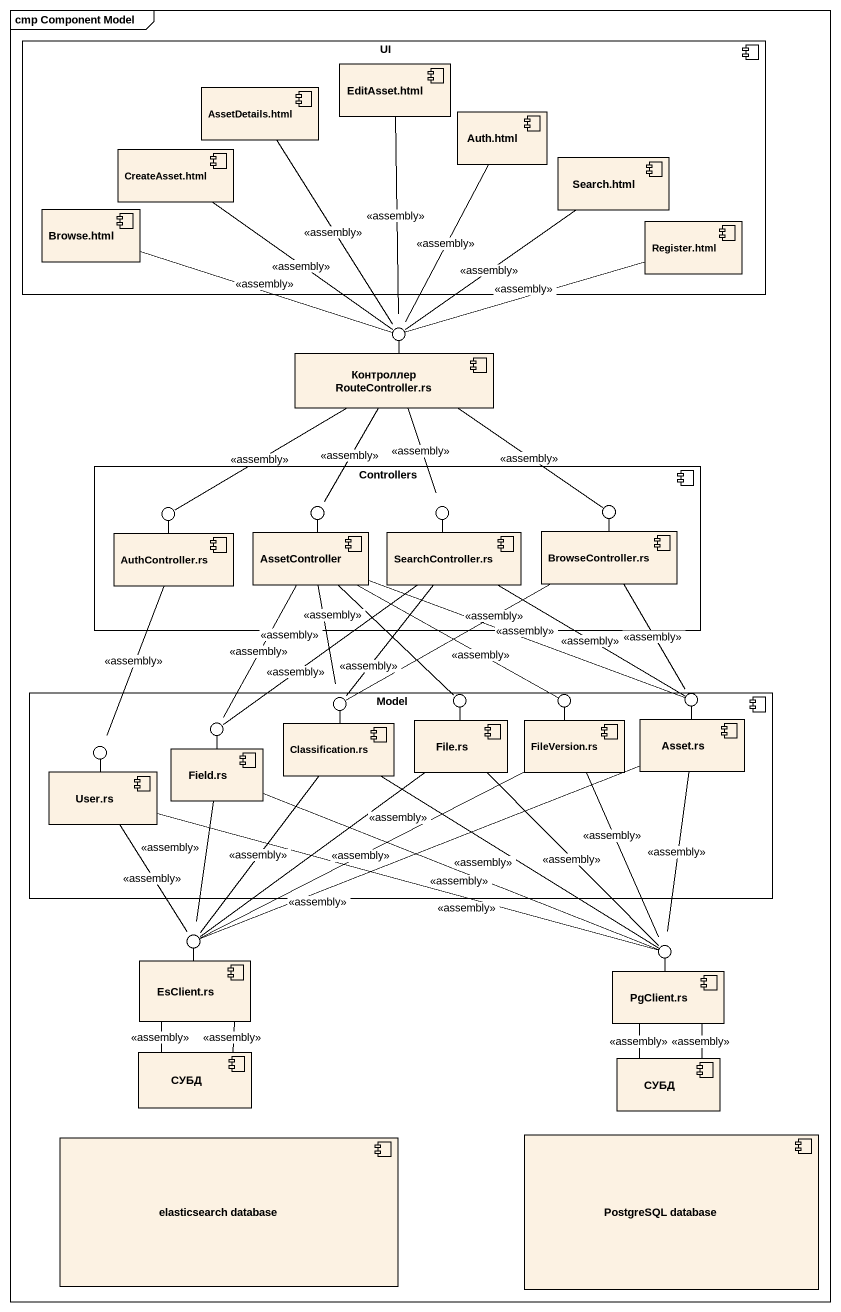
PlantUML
@startuml
mainframe cmp Component Model
component UI {
  component "EditAsset.html" as EditAsset_html
  component "AssetDetails.html" as AssetDetails_html
  component "CreateAsset.html" as CreateAsset_html
  component "Auth.html" as Auth_html
  component "Search.html" as Search_html
  component "Browse.html" as Browse_html
  component "Register.html" as Register_html
}
() " " as lollipop1
component "Контроллер RouteController.rs" as Контроллер_RouteController
component Controllers {
  component "AuthController.rs" as AuthController_rs
  component AssetController
  component "SearchController.rs" as SearchController_rs
  component "BrowseController.rs" as BrowseController_rs
}
() " " as lollipop2
() " " as lollipop3
() " " as lollipop4
() " " as lollipop5
component Model {
  component "Field.rs" as Field_rs
  component "Classification.rs" as Classification_rs
  component "File.rs" as File_rs
  component "FileVersion.rs" as FileVersion_rs
  component "Asset.rs" as Asset_rs
  component "User.rs" as User_rs
}
() " " as lollipop6
() " " as lollipop7
() " " as lollipop8
() " " as lollipop9
() " " as lollipop10
() " " as lollipop11
() " " as lollipop12
() " " as lollipop13
component "EsClient.rs" as EsClient_rs
component "PgClient.rs" as PgClient_rs
component СУБД
component "СУБД" as СУБД_2
component "elasticsearch database" as elasticsearch_database
component "PostgreSQL database" as PostgreSQL_database
Контроллер_RouteController -up- lollipop1
AuthController_rs -up- lollipop2
AssetController -up- lollipop3
SearchController_rs -up- lollipop4
BrowseController_rs -up- lollipop5
Classification_rs -up- lollipop6
File_rs -up- lollipop7
FileVersion_rs -up- lollipop8
Asset_rs -up- lollipop9
User_rs -up- lollipop10
Field_rs -up- lollipop11
EsClient_rs -up- lollipop12
PgClient_rs -up- lollipop13
EditAsset_html -- lollipop1 : <<assembly>>
AssetDetails_html -- lollipop1 : <<assembly>>
CreateAsset_html -- lollipop1 : <<assembly>>
Auth_html -- lollipop1 : <<assembly>>
Search_html -- lollipop1 : <<assembly>>
Browse_html -right- lollipop1 : <<assembly>>
Register_html -left- lollipop1 : <<assembly>>
Контроллер_RouteController -left- lollipop2 : <<assembly>>
Контроллер_RouteController -- lollipop3 : <<assembly>>
Контроллер_RouteController -- lollipop4 : <<assembly>>
Контроллер_RouteController -- lollipop5 : <<assembly>>
AuthController_rs -- lollipop10 : <<assembly>>
AssetController -- lollipop6 : <<assembly>>
AssetController -- lollipop7 : <<assembly>>
AssetController -right- lollipop8 : <<assembly>>
AssetController -right- lollipop9 : <<assembly>>
AssetController -- lollipop11 : <<assembly>>
SearchController_rs -- lollipop6 : <<assembly>>
SearchController_rs -right- lollipop9 : <<assembly>>
SearchController_rs -- lollipop11 : <<assembly>>
BrowseController_rs -left- lollipop6 : <<assembly>>
BrowseController_rs -- lollipop9 : <<assembly>>
Field_rs -- lollipop12 : <<assembly>>
Field_rs -right- lollipop13 : <<assembly>>
Classification_rs -- lollipop12 : <<assembly>>
Classification_rs -- lollipop13 : <<assembly>>
File_rs -- lollipop12 : <<assembly>>
File_rs -- lollipop13 : <<assembly>>
FileVersion_rs -left- lollipop12 : <<assembly>>
FileVersion_rs -- lollipop13 : <<assembly>>
Asset_rs -left- lollipop12 : <<assembly>>
Asset_rs -- lollipop13 : <<assembly>>
User_rs -- lollipop12 : <<assembly>>
User_rs -right- lollipop13 : <<assembly>>
EsClient_rs -- СУБД : <<assembly>>
PgClient_rs -- СУБД_2 : <<assembly>>
СУБД -up- EsClient_rs : <<assembly>>
СУБД_2 -up- PgClient_rs : <<assembly>>
@enduml
